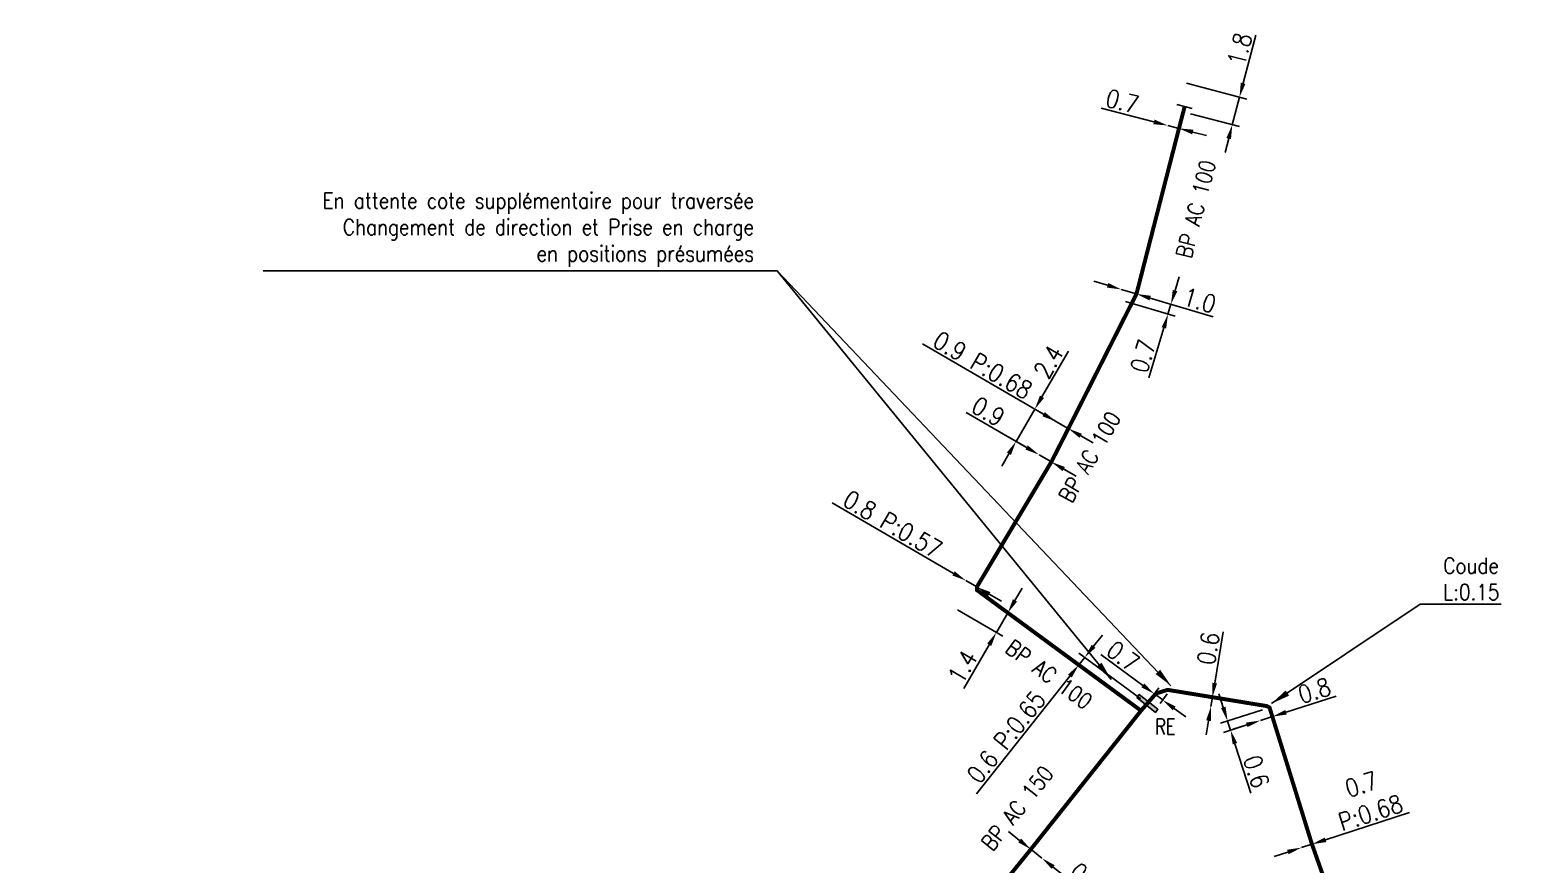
# Model space of a CAD drawing. Header units: millimetres. Extents: x 185000 to 186000, y 127990 to 129010.
# Drawn here: x 185801 to 185895.3, y 128907.9 to 128960.4 of the extents above; entities that cross this region are included whole.
import ezdxf
from ezdxf.enums import TextEntityAlignment as Align

# ---------------------------------------------------------------- set-up
doc = ezdxf.new("R2010")
doc.units = ezdxf.units.MM
doc.header["$PDMODE"] = 34
doc.linetypes.add('L_25_AP', pattern=[2000, 1000, 1000])
doc.layers.get('0').update_dxf_attribs({"linetype": 'CONTINUOUS'})
doc.layers.get('DEFPOINTS').update_dxf_attribs({"linetype": 'CONTINUOUS'})
doc.layers.add('L_150', color=1, linetype='CONTINUOUS')
doc.layers.add('L_340', color=7, linetype='CONTINUOUS')
doc.styles.get("Standard").update_dxf_attribs({"font": 'romans.shx', "width": 0.85})
doc.dimstyles.get("Standard").update_dxf_attribs({"dimtxt": 1.5, "dimasz": 1.2, "dimexe": 0.625, "dimexo": 0.625, "dimgap": 0.25, "dimtad": 1, "dimdec": 1, "dimzin": 0, "dimdsep": 46, "dimtxsty": 'Standard', "dimcen": -0.5, "dimadec": 0, "dimazin": 0, "dimtfac": 1, "dimtdec": 1, "dimtmove": 0, "dimatfit": 3, "dimfxl": 0, "dimtolj": 1, "dimtzin": 0, "dimarcsym": 0})

# ---------------------------------------------------------------- blocks, each defined once
blk = doc.blocks.new('*D773')
at = {"layer": 'DEFPOINTS', "color": 0, "linetype": 'Continuous', "transparency": 16777216}
for p in [(185881.093, 128908.904), (185881.093, 128908.904), (185881.759, 128909.119)]:
    blk.add_point(p, dxfattribs=at)
at = {"layer": 'L_150', "color": 0, "linetype": 'Continuous', "lineweight": -2, "transparency": 16777216}
for p, q in [((185882.615, 128909.397), (185887.9, 128911.109)), ((185881.093, 128908.904), (185881.759, 128909.119)), ((185880.237, 128908.626), (185879.38, 128908.349))]:
    blk.add_line(p, q, dxfattribs=at)
at = {"layer": 'L_150', "color": 0, "linetype": 'Continuous', "transparency": 16777216}
for points in [[(185880.19, 128908.769), (185880.283, 128908.484), (185881.093, 128908.904)], [(185882.569, 128909.54), (185882.661, 128909.254), (185881.759, 128909.119)]]:
    blk.add_solid(points, dxfattribs=at)
at = {"layer": 'L_150', "color": 0, "linetype": 'Continuous', "transparency": 16777216, "insert": (185885.165, 128911.997), "char_height": 1.125, "attachment_point": 5, "rotation": 17.94974}
blk.add_mtext('\\A1;0.7 \\PP:0.68', dxfattribs=at)
blk = doc.blocks.new('*D774')
at = {"layer": 'DEFPOINTS', "color": 0, "linetype": 'Continuous', "transparency": 16777216}
for p in [(185875.485, 128918.381), (185875.389, 128917.789), (185875.389, 128917.789)]:
    blk.add_point(p, dxfattribs=at)
at = {"layer": 'L_150', "color": 0, "linetype": 'Continuous', "lineweight": -2, "transparency": 16777216}
for p, q in [((185875.631, 128919.269), (185876.16, 128922.505)), ((185875.389, 128917.789), (185875.485, 128918.381)), ((185875.243, 128916.901), (185875.098, 128916.012))]:
    blk.add_line(p, q, dxfattribs=at)
at = {"layer": 'L_150', "color": 0, "linetype": 'Continuous', "transparency": 16777216}
for points in [[(185875.483, 128919.293), (185875.779, 128919.245), (185875.485, 128918.381)], [(185875.095, 128916.925), (185875.391, 128916.876), (185875.389, 128917.789)]]:
    blk.add_solid(points, dxfattribs=at)
at = {"layer": 'L_150', "color": 0, "linetype": 'Continuous', "transparency": 16777216, "insert": (185875.228, 128921.452), "char_height": 1.125, "attachment_point": 5, "rotation": 80.70513}
blk.add_mtext('\\A1;0.6', dxfattribs=at)
blk = doc.blocks.new('*D775')
at = {"layer": 'DEFPOINTS', "color": 0, "linetype": 'Continuous', "transparency": 16777216}
for p in [(185879.087, 128917.728), (185876.63, 128916.307), (185878.509, 128916.912)]:
    blk.add_point(p, dxfattribs=at)
at = {"layer": 'L_150', "color": 0, "linetype": 'Continuous', "lineweight": -2, "transparency": 16777216}
for p, q in [((185876.17, 128917.735), (185875.895, 128918.592)), ((185878.64, 128917.585), (185876, 128916.735)), ((185878.063, 128916.768), (185876.184, 128916.164)), ((185876.446, 128916.878), (185876.63, 128916.307)), ((185876.906, 128915.451), (185877.91, 128912.33))]:
    blk.add_line(p, q, dxfattribs=at)
at = {"layer": 'L_150', "color": 0, "linetype": 'Continuous', "transparency": 16777216}
for points in [[(185876.313, 128917.781), (185876.028, 128917.689), (185876.446, 128916.878)], [(185877.049, 128915.497), (185876.763, 128915.405), (185876.63, 128916.307)]]:
    blk.add_solid(points, dxfattribs=at)
at = {"layer": 'L_150', "color": 0, "linetype": 'Continuous', "transparency": 16777216, "insert": (185878.26, 128913.692), "char_height": 1.125, "attachment_point": 5, "rotation": 287.84134}
blk.add_mtext('\\A1;0.6', dxfattribs=at)
blk = doc.blocks.new('*D776')
at = {"layer": 'DEFPOINTS', "color": 0, "linetype": 'Continuous', "transparency": 16777216}
for p in [(185879.087, 128917.728), (185878.509, 128916.912), (185878.509, 128916.912)]:
    blk.add_point(p, dxfattribs=at)
at = {"layer": 'L_150', "color": 0, "linetype": 'Continuous', "lineweight": -2, "transparency": 16777216}
for p, q in [((185880.127, 128917.433), (185883.276, 128918.446)), ((185879.23, 128917.282), (185879.414, 128916.711)), ((185877.652, 128916.636), (185876.795, 128916.361)), ((185878.509, 128916.912), (185879.27, 128917.157))]:
    blk.add_line(p, q, dxfattribs=at)
at = {"layer": 'L_150', "color": 0, "linetype": 'Continuous', "transparency": 16777216}
for points in [[(185880.081, 128917.576), (185880.173, 128917.29), (185879.27, 128917.157)], [(185877.606, 128916.779), (185877.698, 128916.494), (185878.509, 128916.912)]]:
    blk.add_solid(points, dxfattribs=at)
at = {"layer": 'L_150', "color": 0, "linetype": 'Continuous', "transparency": 16777216, "insert": (185881.914, 128918.796), "char_height": 1.125, "attachment_point": 5, "rotation": 17.84134}
blk.add_mtext('\\A1;0.8', dxfattribs=at)
blk = doc.blocks.new('*D777')
at = {"layer": 'DEFPOINTS', "color": 0, "linetype": 'Continuous', "transparency": 16777216}
for p in [(185859.021, 128924.12), (185862.595, 128923.698), (185861.877, 128922.461)]:
    blk.add_point(p, dxfattribs=at)
at = {"layer": 'L_150', "color": 0, "linetype": 'Continuous', "lineweight": -2, "transparency": 16777216}
for p, q in [((185863.047, 128924.476), (185863.499, 128925.254)), ((185859.426, 128923.885), (185862.282, 128922.226)), ((185862.595, 128923.698), (185861.877, 128922.461)), ((185861.425, 128921.683), (185859.824, 128918.927))]:
    blk.add_line(p, q, dxfattribs=at)
at = {"layer": 'L_150', "color": 0, "linetype": 'Continuous', "transparency": 16777216}
for points in [[(185862.918, 128924.551), (185863.177, 128924.4), (185862.595, 128923.698)], [(185861.295, 128921.758), (185861.554, 128921.608), (185861.877, 128922.461)]]:
    blk.add_solid(points, dxfattribs=at)
at = {"layer": 'L_150', "color": 0, "linetype": 'Continuous', "transparency": 16777216, "insert": (185859.75, 128920.293), "char_height": 1.125, "attachment_point": 5, "rotation": 59.84438}
blk.add_mtext('\\A1;1.4', dxfattribs=at)
blk = doc.blocks.new('*D778')
at = {"layer": 'DEFPOINTS', "color": 0, "linetype": 'Continuous', "transparency": 16777216}
for p in [(185859.955, 128925.727), (185859.955, 128925.727), (185860.646, 128925.325)]:
    blk.add_point(p, dxfattribs=at)
at = {"layer": 'L_150', "color": 0, "linetype": 'Continuous', "lineweight": -2, "transparency": 16777216}
for p, q in [((185859.176, 128926.179), (185851.538, 128930.617)), ((185860.646, 128925.325), (185859.955, 128925.727)), ((185861.424, 128924.873), (185862.203, 128924.421))]:
    blk.add_line(p, q, dxfattribs=at)
at = {"layer": 'L_150', "color": 0, "linetype": 'Continuous', "transparency": 16777216}
for points in [[(185859.252, 128926.309), (185859.101, 128926.05), (185859.955, 128925.727)], [(185861.5, 128925.003), (185861.349, 128924.743), (185860.646, 128925.325)]]:
    blk.add_solid(points, dxfattribs=at)
at = {"layer": 'L_150', "color": 0, "linetype": 'Continuous', "transparency": 16777216, "insert": (185855.345, 128929.273), "char_height": 1.125, "attachment_point": 5, "rotation": 329.84438}
blk.add_mtext('\\A1;0.8 P:0.57', dxfattribs=at)
blk = doc.blocks.new('*D779')
at = {"layer": 'DEFPOINTS', "color": 0, "linetype": 'Continuous', "transparency": 16777216}
for p in [(185866.409, 128935.3), (185863.117, 128934.495), (185864.561, 128933.656)]:
    blk.add_point(p, dxfattribs=at)
at = {"layer": 'L_150', "color": 0, "linetype": 'Continuous', "lineweight": -2, "transparency": 16777216}
for p, q in [((185864.75, 128937.305), (185866.42, 128940.18)), ((185863.117, 128934.495), (185864.298, 128936.527)), ((185866.004, 128935.536), (185863.892, 128936.763)), ((185864.156, 128933.892), (185862.712, 128934.731)), ((185862.665, 128933.717), (185862.213, 128932.939))]:
    blk.add_line(p, q, dxfattribs=at)
at = {"layer": 'L_150', "color": 0, "linetype": 'Continuous', "transparency": 16777216}
for points in [[(185864.62, 128937.381), (185864.88, 128937.23), (185864.298, 128936.527)], [(185862.535, 128933.792), (185862.795, 128933.642), (185863.117, 128934.495)]]:
    blk.add_solid(points, dxfattribs=at)
at = {"layer": 'L_150', "color": 0, "linetype": 'Continuous', "transparency": 16777216, "insert": (185865.162, 128939.508), "char_height": 1.125, "attachment_point": 5, "rotation": 59.84438}
blk.add_mtext('\\A1;2.4', dxfattribs=at)
blk = doc.blocks.new('*D780')
at = {"layer": 'DEFPOINTS', "color": 0, "linetype": 'Continuous', "transparency": 16777216}
for p in [(185865.631, 128935.753), (185865.631, 128935.753), (185866.409, 128935.3)]:
    blk.add_point(p, dxfattribs=at)
at = {"layer": 'L_150', "color": 0, "linetype": 'Continuous', "lineweight": -2, "transparency": 16777216}
for p, q in [((185864.853, 128936.205), (185857.214, 128940.642)), ((185866.409, 128935.3), (185865.631, 128935.753)), ((185867.187, 128934.848), (185867.966, 128934.396))]:
    blk.add_line(p, q, dxfattribs=at)
at = {"layer": 'L_150', "color": 0, "linetype": 'Continuous', "transparency": 16777216}
for points in [[(185864.928, 128936.334), (185864.777, 128936.075), (185865.631, 128935.753)], [(185867.263, 128934.978), (185867.112, 128934.719), (185866.409, 128935.3)]]:
    blk.add_solid(points, dxfattribs=at)
at = {"layer": 'L_150', "color": 0, "linetype": 'Continuous', "transparency": 16777216, "insert": (185861.021, 128939.298), "char_height": 1.125, "attachment_point": 5, "rotation": 329.84438}
blk.add_mtext('\\A1;0.9 P:0.68', dxfattribs=at)
blk = doc.blocks.new('*D794')
at = {"layer": 'DEFPOINTS', "color": 0, "linetype": 'Continuous', "transparency": 16777216}
for p in [(185864.046, 128908.797), (185864.75, 128908.237), (185864.75, 128908.237)]:
    blk.add_point(p, dxfattribs=at)
at = {"layer": 'L_150', "color": 0, "linetype": 'Continuous', "lineweight": -2, "transparency": 16777216}
for p, q in [((185863.341, 128909.358), (185862.637, 128909.918)), ((185864.046, 128908.797), (185864.75, 128908.237)), ((185865.454, 128907.677), (185867.984, 128905.664))]:
    blk.add_line(p, q, dxfattribs=at)
at = {"layer": 'L_150', "color": 0, "linetype": 'Continuous', "transparency": 16777216}
for points in [[(185863.435, 128909.475), (185863.248, 128909.24), (185864.046, 128908.797)], [(185865.548, 128907.794), (185865.361, 128907.56), (185864.75, 128908.237)]]:
    blk.add_solid(points, dxfattribs=at)
at = {"layer": 'L_150', "color": 0, "linetype": 'Continuous', "transparency": 16777216, "insert": (185867.538, 128906.977), "char_height": 1.125, "attachment_point": 5, "rotation": 321.4997}
blk.add_mtext('\\A1;0.9', dxfattribs=at)
blk = doc.blocks.new('*D795')
at = {"layer": 'DEFPOINTS', "color": 0, "linetype": 'Continuous', "transparency": 16777216}
for p in [(185867.066, 128920.415), (185870.99, 128917.532), (185871.364, 128918.002)]:
    blk.add_point(p, dxfattribs=at)
at = {"layer": 'L_340', "color": 0, "linetype": 'Continuous', "lineweight": -2, "transparency": 16777216}
for p, q in [((185867.999, 128921.589), (185868.559, 128922.293)), ((185870.986, 128918.28), (185867.061, 128921.162)), ((185870.612, 128917.81), (185866.688, 128920.692)), ((185867.439, 128920.884), (185867.066, 128920.415)), ((185866.505, 128919.71), (185860.615, 128912.302))]:
    blk.add_line(p, q, dxfattribs=at)
at = {"layer": 'L_340', "color": 0, "linetype": 'Continuous', "transparency": 16777216}
for points in [[(185867.882, 128921.682), (185868.117, 128921.495), (185867.439, 128920.884)], [(185866.388, 128919.803), (185866.623, 128919.617), (185867.066, 128920.415)]]:
    blk.add_solid(points, dxfattribs=at)
at = {"layer": 'L_340', "color": 0, "linetype": 'Continuous', "transparency": 16777216, "insert": (185862.497, 128915.874), "char_height": 1.125, "attachment_point": 5, "rotation": 51.51268}
blk.add_mtext('\\A1;0.6 P:0.65', dxfattribs=at)
blk = doc.blocks.new('L_340_20')
at = {"linetype": 'Continuous'}
blk.add_hatch(color=0, dxfattribs=at).paths.add_polyline_path([(0.125, 0.75), (-0.125, 0.75), (-0.125, -0.75), (0.125, -0.75)])
at = {"color": 0, "linetype": 'Continuous'}
blk.add_lwpolyline([(-0.125, 0.75), (0.125, 0.75), (0.125, -0.75), (-0.125, -0.75)], close=True, dxfattribs=at)
at = {"color": 0, "linetype": 'Continuous', "width": 0.75}
for tag, height, flags, p in [('RE', 1, 8, (0, 2.189)), ('DEF_LEG', 1.2, 3, (0, -5)), ('DEF_COUP', 1.2, 3, (0, -7.5)), ('DEF_TYPE', 1.2, 3, (0, -10))]:
    blk.add_attdef(tag, text='', height=height, dxfattribs=dict(at, flags=flags)).set_placement(p, align=Align.MIDDLE)
blk = doc.blocks.new('*D796')
at = {"layer": 'DEFPOINTS', "color": 0, "linetype": 'Continuous', "transparency": 16777216}
for p in [(185870.702, 128943.784), (185869.558, 128943.448), (185872.687, 128942.511)]:
    blk.add_point(p, dxfattribs=at)
at = {"layer": 'L_150', "color": 0, "linetype": 'Continuous', "lineweight": -2, "transparency": 16777216}
for p, q in [((185873.132, 128943.996), (185873.39, 128944.858)), ((185870.007, 128943.313), (185873.137, 128942.377)), ((185871.152, 128943.649), (185873.323, 128942.999)), ((185872.874, 128943.134), (185872.687, 128942.511)), ((185872.429, 128941.649), (185871.489, 128938.508))]:
    blk.add_line(p, q, dxfattribs=at)
at = {"layer": 'L_150', "color": 0, "linetype": 'Continuous', "transparency": 16777216}
for points in [[(185872.988, 128944.039), (185873.276, 128943.953), (185872.874, 128943.134)], [(185872.286, 128941.692), (185872.573, 128941.606), (185872.687, 128942.511)]]:
    blk.add_solid(points, dxfattribs=at)
at = {"layer": 'L_150', "color": 0, "linetype": 'Continuous', "transparency": 16777216, "insert": (185871.112, 128939.862), "char_height": 1.125, "attachment_point": 5, "rotation": 73.33944}
blk.add_mtext('\\A1;0.7', dxfattribs=at)
blk = doc.blocks.new('*D797')
at = {"layer": 'DEFPOINTS', "color": 0, "linetype": 'Continuous', "transparency": 16777216}
for p in [(185869.744, 128944.07), (185869.744, 128944.07), (185870.702, 128943.784)]:
    blk.add_point(p, dxfattribs=at)
at = {"layer": 'L_150', "color": 0, "linetype": 'Continuous', "lineweight": -2, "transparency": 16777216}
for p, q in [((185868.882, 128944.328), (185868.02, 128944.586)), ((185869.744, 128944.07), (185870.702, 128943.784)), ((185871.565, 128943.526), (185875.542, 128942.335))]:
    blk.add_line(p, q, dxfattribs=at)
at = {"layer": 'L_150', "color": 0, "linetype": 'Continuous', "transparency": 16777216}
for points in [[(185868.925, 128944.472), (185868.839, 128944.185), (185869.744, 128944.07)], [(185871.608, 128943.669), (185871.522, 128943.382), (185870.702, 128943.784)]]:
    blk.add_solid(points, dxfattribs=at)
at = {"layer": 'L_150', "color": 0, "linetype": 'Continuous', "transparency": 16777216, "insert": (185874.683, 128943.375), "char_height": 1.125, "attachment_point": 5, "rotation": 343.33944}
blk.add_mtext('\\A1;1.0', dxfattribs=at)
blk = doc.blocks.new('*D798')
at = {"layer": 'DEFPOINTS', "color": 0, "linetype": 'Continuous', "transparency": 16777216}
for p in [(185873.397, 128957.173), (185877.194, 128956.183), (185873.65, 128955.247)]:
    blk.add_point(p, dxfattribs=at)
at = {"layer": 'L_340', "color": 0, "linetype": 'Continuous', "lineweight": -2, "transparency": 16777216}
for p, q in [((185877.421, 128957.054), (185878.214, 128960.094)), ((185873.851, 128957.055), (185877.647, 128956.065)), ((185876.74, 128954.441), (185877.194, 128956.183)), ((185874.103, 128955.129), (185877.193, 128954.323)), ((185876.513, 128953.571), (185876.286, 128952.7))]:
    blk.add_line(p, q, dxfattribs=at)
at = {"layer": 'L_340', "color": 0, "linetype": 'Continuous', "transparency": 16777216}
for points in [[(185877.276, 128957.092), (185877.566, 128957.016), (185877.194, 128956.183)], [(185876.368, 128953.608), (185876.658, 128953.533), (185876.74, 128954.441)]]:
    blk.add_solid(points, dxfattribs=at)
at = {"layer": 'L_340', "color": 0, "linetype": 'Continuous', "transparency": 16777216, "insert": (185877.205, 128959.199), "char_height": 1.125, "attachment_point": 5, "rotation": 75.38744}
blk.add_mtext('\\A1;1.8', dxfattribs=at)
blk = doc.blocks.new('*D799')
at = {"layer": 'DEFPOINTS', "color": 0, "linetype": 'Continuous', "transparency": 16777216}
for p in [(185872.674, 128954.397), (185872.674, 128954.397), (185873.38, 128954.212)]:
    blk.add_point(p, dxfattribs=at)
at = {"layer": 'L_150', "color": 0, "linetype": 'Continuous', "lineweight": -2, "transparency": 16777216}
for p, q in [((185871.803, 128954.624), (185868.47, 128955.492)), ((185873.38, 128954.212), (185872.674, 128954.397)), ((185874.251, 128953.985), (185875.122, 128953.758))]:
    blk.add_line(p, q, dxfattribs=at)
at = {"layer": 'L_150', "color": 0, "linetype": 'Continuous', "transparency": 16777216}
for points in [[(185871.84, 128954.769), (185871.765, 128954.478), (185872.674, 128954.397)], [(185874.289, 128954.13), (185874.213, 128953.84), (185873.38, 128954.212)]]:
    blk.add_solid(points, dxfattribs=at)
at = {"layer": 'L_150', "color": 0, "linetype": 'Continuous', "transparency": 16777216, "insert": (185869.81, 128955.918), "char_height": 1.125, "attachment_point": 5, "rotation": 345.38744}
blk.add_mtext('\\A1;0.7', dxfattribs=at)
blk = doc.blocks.new('L_340_07')
at = {"color": 0, "linetype": 'Continuous', "const_width": 0.25, "flags": 128}
blk.add_lwpolyline([(0, 0), (0.35, 0)], dxfattribs=at)
at = {"color": 0, "linetype": 'Continuous', "flags": 128}
blk.add_lwpolyline([(0.35, -0.5), (0.35, 0.5)], dxfattribs=at)
at = {"color": 0, "linetype": 'Continuous', "width": 0.75, "flags": 3}
for tag, p in [('DEF_LEG', (0.723, -3.465)), ('DEF_COUP', (0.723, -5.965)), ('DEF_TYPE', (0.723, -8.465))]:
    blk.add_attdef(tag, text='', height=1.2, dxfattribs=at).set_placement(p, align=Align.MIDDLE)
blk = doc.blocks.new('*D2005')
at = {"layer": 'DEFPOINTS', "color": 0, "linetype": 'Continuous', "transparency": 16777216}
for p in [(185864.561, 128933.656), (185864.561, 128933.656), (185865.339, 128933.204)]:
    blk.add_point(p, dxfattribs=at)
at = {"layer": 'L_150', "color": 0, "linetype": 'Continuous', "lineweight": -2, "transparency": 16777216}
for p, q in [((185863.783, 128934.108), (185859.979, 128936.319)), ((185865.339, 128933.204), (185864.561, 128933.656)), ((185866.118, 128932.752), (185866.896, 128932.3))]:
    blk.add_line(p, q, dxfattribs=at)
at = {"layer": 'L_150', "color": 0, "linetype": 'Continuous', "transparency": 16777216}
for points in [[(185863.858, 128934.238), (185863.708, 128933.979), (185864.561, 128933.656)], [(185866.193, 128932.882), (185866.042, 128932.622), (185865.339, 128933.204)]]:
    blk.add_solid(points, dxfattribs=at)
at = {"layer": 'L_150', "color": 0, "linetype": 'Continuous', "transparency": 16777216, "insert": (185861.364, 128936.381), "char_height": 1.125, "attachment_point": 5, "rotation": 329.84438}
blk.add_mtext('\\A1;0.9', dxfattribs=at)
blk = doc.blocks.new('*D2408')
at = {"layer": 'DEFPOINTS', "color": 0, "ltscale": 0.5, "transparency": 16777216}
for p in [(185871.83, 128918.59), (185871.386, 128917.986), (185871.91, 128917.601)]:
    blk.add_point(p, dxfattribs=at)
at = {"layer": 'L_340', "color": 0, "lineweight": -2, "ltscale": 0.5, "transparency": 16777216}
for p, q in [((185871.104, 128919.123), (185868.462, 128921.064)), ((185871.663, 128918.364), (185872.107, 128918.968)), ((185872.354, 128918.205), (185871.83, 128918.59)), ((185872.187, 128917.979), (185872.631, 128918.583)), ((185873.079, 128917.673), (185873.805, 128917.14))]:
    blk.add_line(p, q, dxfattribs=at)
at = {"layer": 'L_340', "color": 0, "ltscale": 0.5, "transparency": 16777216}
for points in [[(185871.193, 128919.244), (185871.016, 128919.002), (185871.83, 128918.59)], [(185873.168, 128917.794), (185872.99, 128917.552), (185872.354, 128918.205)]]:
    blk.add_solid(points, dxfattribs=at)
at = {"layer": 'L_340', "color": 0, "ltscale": 0.5, "transparency": 16777216, "insert": (185869.864, 128920.964), "char_height": 1.125, "attachment_point": 5, "rotation": 323.70702}
blk.add_mtext('\\A1;0.7', dxfattribs=at)

msp = doc.modelspace()

# ---------------------------------------------------------------- linework, layer by layer
at = {"layer": 'L_150', "linetype": 'L_25_AP', "const_width": 0.25, "flags": 128}
for points in [[(185870.99, 128917.532), (185862.595, 128923.698), (185860.658, 128925.121), (185860.646, 128925.325), (185865.339, 128933.204), (185866.409, 128935.3), (185870.702, 128943.784), (185873.38, 128954.212), (185873.65, 128955.247), (185873.65, 128955.247)], [(185953.825, 128756.4), (185954.42, 128758.367), (185957.559, 128768.746), (185957.559, 128768.746), (185961.309, 128780.028), (185961.309, 128780.028), (185964.67, 128791.547), (185965.342, 128793.851), (185966.061, 128806.449), (185964.503, 128807.725), (185955.816, 128815.817), (185946.928, 128823.712), (185938.272, 128832.172), (185938.272, 128832.172), (185933.659, 128836.463), (185933.659, 128836.463), (185933.632, 128836.489), (185933.279, 128836.476), (185932.914, 128836.082), (185928.518, 128831.321), (185928.164, 128831.306), (185927.447, 128831.958), (185926.751, 128832.591), (185924.671, 128834.486), (185916.212, 128842.344), (185907.534, 128850.063), (185900.109, 128857.532), (185896.646, 128863.905), (185892.744, 128875.16), (185889.089, 128886.482), (185885.721, 128897.895), (185881.759, 128909.119), (185879.087, 128917.728), (185878.926, 128917.818), (185875.485, 128918.381), (185872.659, 128918.843), (185871.931, 128918.611), (185871.386, 128917.986), (185870.99, 128917.532), (185864.046, 128908.797), (185864.046, 128908.797), (185856.528, 128899.522), (185849.365, 128890.122), (185846.37, 128885.566), (185846.37, 128885.566), (185840.437, 128875.575), (185834.793, 128865.469), (185831.871, 128860.28), (185828.908, 128855.02), (185823.166, 128844.63), (185823.166, 128844.63), (185811.556, 128824.735), (185805.201, 128813.502), (185802.687, 128809.643), (185801.11, 128807.2)]]:
    msp.add_lwpolyline(points, dxfattribs=at)

# ---------------------------------------------------------------- block references
at = {"layer": 'L_340', "ltscale": 0.5, "rotation": 75.58175033363797}
msp.add_blockref('L_340_07', (185873.65, 128955.247), dxfattribs=at)
at = {"layer": 'L_340', "ltscale": 0.5}
ref = msp.add_blockref('L_340_20', (185871.386, 128917.986), dxfattribs=dict(at, rotation=51.51268161941904))
ref.add_attrib('RE', 'RE', dxfattribs={"layer": '0', "color": 0, "linetype": 'Continuous', "height": 1, "width": 0.75}).set_placement((185872.528, 128916.526), align=Align.MIDDLE)

# ---------------------------------------------------------------- texts
at = {"layer": 'L_150', "linetype": 'Continuous', "width": 0.85}
for s, rotation, p in [('BP AC 100', 75.58175, (185874.444, 128949.127)), ('BP AC 100', 59.98381, (185867.756, 128933.512)), ('BP AC 100', 323.70702, (185865.195, 128919.813)), ('BP AC 150', 51.51268, (185863.194, 128911.389))]:
    msp.add_text(s, height=1, rotation=rotation, dxfattribs=at).set_placement(p, align=Align.MIDDLE)
at = {"layer": 'L_150', "linetype": 'Continuous', "char_height": 1}
for s, insert, attachment_point in [('En attente cote supplémentaire pour traversée\\PChangement de direction et Prise en charge\\Pen positions présumées', (185846.604, 128947.831), 6), ('Coude \\PL:0.15', (185890.036, 128925.833), 4)]:
    msp.add_mtext(s, dxfattribs=dict(at, insert=insert, attachment_point=attachment_point))

# ---------------------------------------------------------------- dimensions: what is measured, and where the dimension line sits
at = {"layer": 'L_150', "linetype": 'Continuous'}
for base, p1, p2, angle, override, picture, middle in [((185872.674, 128954.397), (185873.38, 128954.212), (185872.674, 128954.397), 345.38744, {"dimscale": 0.75, "dimatfit": 0}, '*D799', (185869.621, 128955.192)), ((185872.687487, 128942.511087), (185870.702476, 128943.783612), (185869.5581, 128943.4476), 73.339444, {"dimscale": 0.75, "dimatfit": 0}, '*D796', (185871.830456, 128939.647291)), ((185869.744, 128944.07), (185870.702, 128943.784), (185869.744, 128944.07), 343.33944, {"dimscale": 0.75, "dimatfit": 0}, '*D797', (185874.468, 128942.657)), ((185863.1173, 128934.4952), (185866.4092, 128935.3005), (185864.5612, 128933.6563), 59.84438, {"dimscale": 0.75, "dimatfit": 0}, '*D779', (185865.8109, 128939.1316)), ((185864.561, 128933.656), (185865.339, 128933.204), (185864.561, 128933.656), 329.84438, {"dimscale": 0.75, "dimatfit": 0}, '*D2005', (185860.988, 128935.733)), ((185861.877, 128922.461), (185862.595, 128923.698), (185859.021, 128924.12), 59.84438, {"dimscale": 0.75, "dimatfit": 0}, '*D777', (185860.398, 128919.916)), ((185875.389, 128917.789), (185875.485, 128918.381), (185875.389, 128917.789), 80.70513, {"dimscale": 0.75, "dimatfit": 0}, '*D774', (185875.968, 128921.331)), ((185878.509, 128916.912), (185879.087, 128917.728), (185878.509, 128916.912), 17.84134, {"dimscale": 0.75, "dimatfit": 0}, '*D776', (185882.144, 128918.082)), ((185876.63, 128916.307), (185879.087, 128917.728), (185878.509, 128916.912), 107.84134, {"dimscale": 0.75, "dimatfit": 0}, '*D775', (185877.546, 128913.462)), ((185864.75, 128908.237), (185864.046, 128908.797), (185864.75, 128908.237), 141.4997, {"dimscale": 0.75, "dimlfac": 1, "dimlunit": 2, "dimatfit": 0}, '*D794', (185867.072, 128906.39))]:
    dim = msp.add_linear_dim(base=base, p1=p1, p2=p2, angle=angle, dimstyle='Standard', override=override, dxfattribs=at)
    dim.commit()
    dim.dimension.update_dxf_attribs({"geometry": picture, "text_midpoint": middle, "dimtype": 160})
for base, p1, p2, angle, text, override, picture, middle in [((185865.631, 128935.753), (185866.409, 128935.3), (185865.631, 128935.753), 329.84438, '<> P:0.68', {"dimscale": 0.75, "dimlfac": 1, "dimlunit": 2, "dimatfit": 0}, '*D780', (185860.645, 128938.65)), ((185859.955, 128925.727), (185860.646, 128925.325), (185859.955, 128925.727), 329.84438, '<> P:0.57', {"dimscale": 0.75, "dimlfac": 1, "dimlunit": 2, "dimatfit": 0}, '*D778', (185854.968, 128928.624)), ((185881.093, 128908.904), (185881.759, 128909.119), (185881.093, 128908.904), 17.94974, '<> \\PP:0.68', {"dimscale": 0.75, "dimatfit": 0}, '*D773', (185885.686, 128910.392))]:
    dim = msp.add_linear_dim(base=base, p1=p1, p2=p2, angle=angle, text=text, dimstyle='Standard', override=override, dxfattribs=at)
    dim.commit()
    dim.dimension.update_dxf_attribs({"geometry": picture, "text_midpoint": middle, "dimtype": 160})
at = {"layer": 'L_340', "linetype": 'Continuous'}
dim = msp.add_linear_dim(base=(185877.194, 128956.183), p1=(185873.65, 128955.247), p2=(185873.397, 128957.173), angle=255.38744, dimstyle='Standard', override={"dimscale": 0.75, "dimatfit": 0}, dxfattribs=at)
dim.commit()
dim.dimension.update_dxf_attribs({"geometry": '*D798', "text_midpoint": (185877.931, 128959.01), "dimtype": 160})
dim = msp.add_linear_dim(base=(185867.066, 128920.415), p1=(185871.364, 128918.002), p2=(185870.99, 128917.532), angle=51.51268, text='<> P:0.65', dimstyle='Standard', override={"dimscale": 0.75, "dimatfit": 0}, dxfattribs=at)
dim.commit()
dim.dimension.update_dxf_attribs({"geometry": '*D795', "text_midpoint": (185863.084, 128915.407), "dimtype": 160})
at = {"layer": 'L_340', "ltscale": 0.5}
dim = msp.add_linear_dim(base=(185871.83, 128918.59), p1=(185871.91, 128917.601), p2=(185871.386, 128917.986), angle=323.70702, dimstyle='Standard', override={"dimscale": 0.75, "dimatfit": 0}, dxfattribs=at)
dim.commit()
dim.dimension.update_dxf_attribs({"geometry": '*D2408', "text_midpoint": (185869.421, 128920.36), "dimtype": 160})

# ---------------------------------------------------------------- leaders
at = {"layer": 'L_150', "linetype": 'Continuous', "annotation_type": 0, "has_hookline": 1}
for points, hookline_direction, text_width in [([(185869.108, 128919.502), (185848.054, 128945.247), (185846.854, 128945.247)], 1, 30.924), ([(185879.211, 128917.974), (185888.586, 128924.249), (185889.786, 128924.249)], 0, 3.643)]:
    msp.add_leader(points, dimstyle='Standard', dxfattribs=dict(at, hookline_direction=hookline_direction, text_width=text_width))
at = {"layer": 'L_150', "linetype": 'Continuous'}
msp.add_leader([(185872.876, 128919.105), (185848.054, 128945.247)], dimstyle='Standard', dxfattribs=at)

doc.saveas('drawing.dxf')
